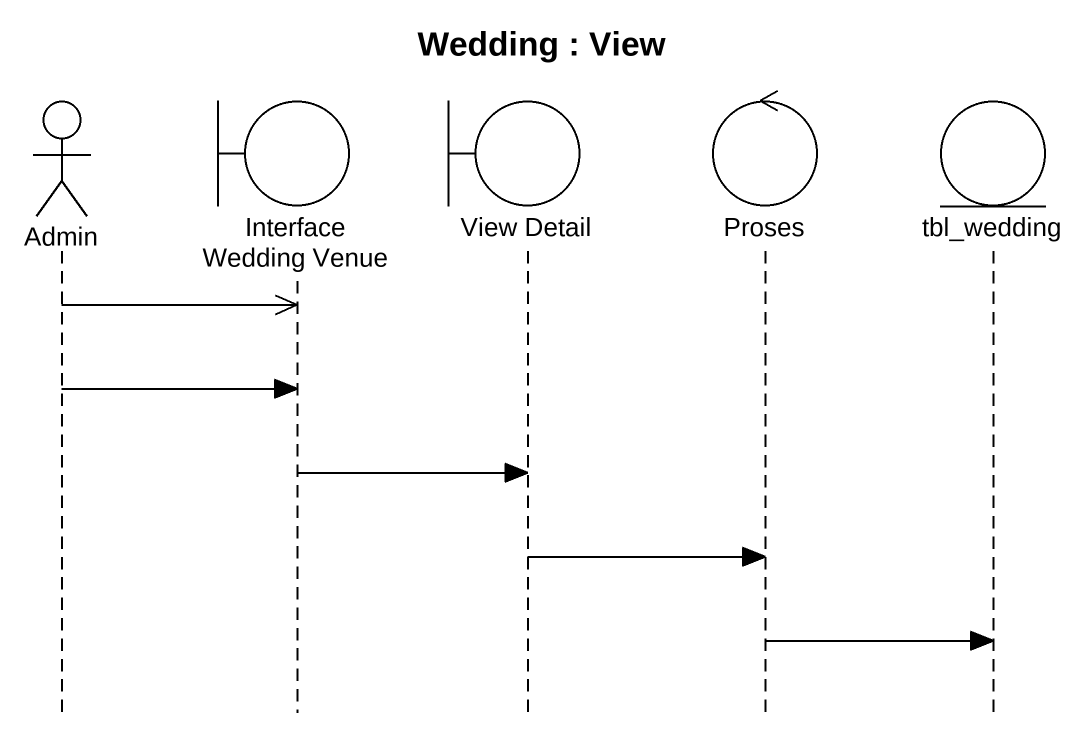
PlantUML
@startuml
title Wedding : View
hide footbox
actor Admin
boundary "Interface Wedding Venue" as Interface_Wedding_Venue
boundary "View Detail" as View_Detail
control Proses
entity tbl_wedding

Admin ->> Interface_Wedding_Venue
Admin -> Interface_Wedding_Venue
Interface_Wedding_Venue -> View_Detail
View_Detail -> Proses
Proses -> tbl_wedding
@enduml
